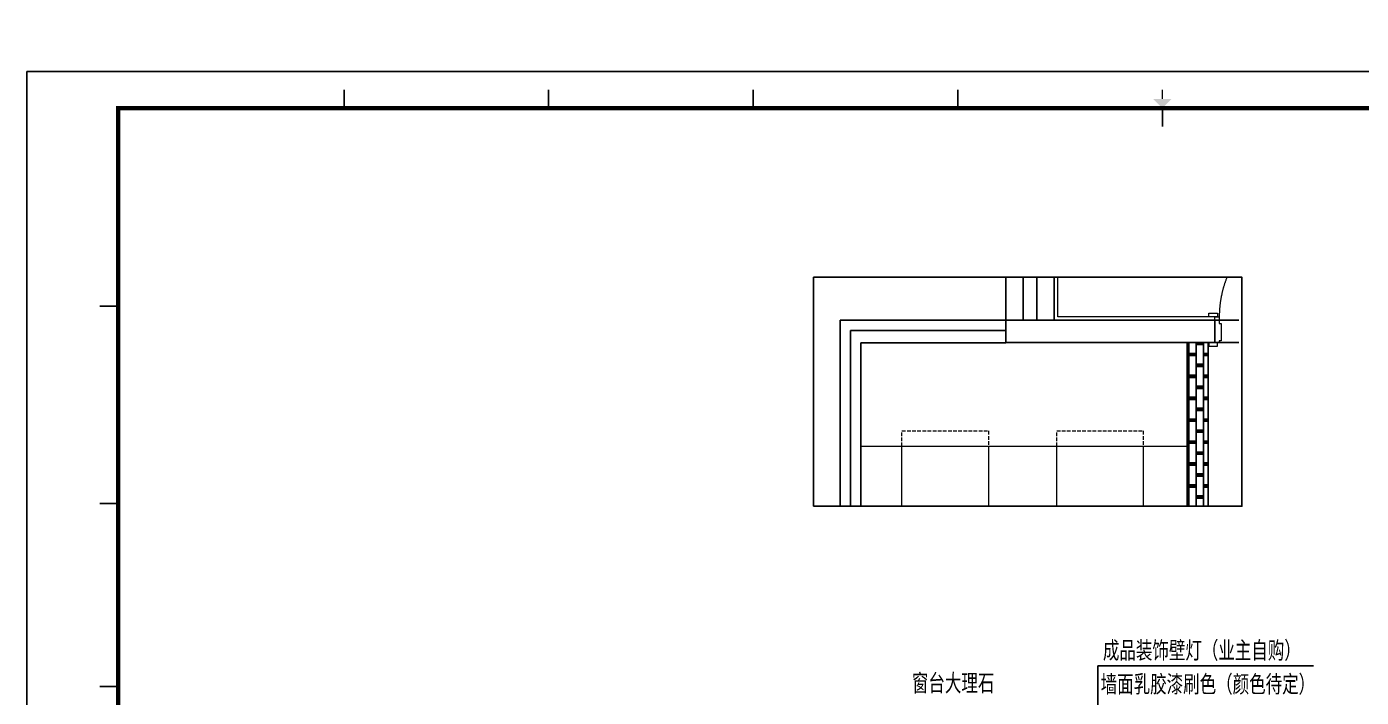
# Model space of a CAD drawing. Header units: millimetres. Extents: x 104198 to 1296755, y -81101 to 81453.
# Drawn here: x 657694 to 665418, y -23382 to -19498 of the extents above; entities that cross this region are included whole.
import ezdxf
from ezdxf.xclip import XClip

# ---------------------------------------------------------------- set-up
doc = ezdxf.new("R2010")
doc.units = ezdxf.units.MM
doc.header["$XCLIPFRAME"] = 0
doc.linetypes.add('DASH', pattern=[8.89, 6.35, -2.54])
for name, color, linetype in [('0家具', 51, 'Continuous'), ('11-PL-原始门窗', 1, 'Continuous'), ('30-PL-平面文字说明', 1, 'Continuous'), ('P-新砌墙体填充', 8, 'Continuous'), ('图纸图框', 165, 'Continuous'), ('墙体', 7, 'Continuous'), ('天棚图层', 51, 'Continuous'), ('窗户', 1, 'Continuous')]:
    doc.layers.add(name, color=color, linetype=linetype)
for name, color, linetype, lineweight in [('1-活动家具', 51, 'Continuous', 20), ('1-门套', 3, 'Continuous', 13), ('P★01 活动家具', 51, 'Continuous', 0), ('P★04 平面门扇', 60, 'Continuous', 0), ('P★07 平面完成面', 200, 'Continuous', 0)]:
    doc.layers.add(name, color=color, linetype=linetype, lineweight=lineweight)
doc.styles.add('黑体', font='simhei.ttf', dxfattribs={"width": 0.7})
doc.dimstyles.new('立面标注', dxfattribs={"dimtxt": 100, "dimasz": 35, "dimexe": 20, "dimexo": 100, "dimtad": 1, "dimdec": 0, "dimtxsty": '黑体', "dimblk": 'ARCHTICK', "dimcen": 80, "dimdle": 20, "dimclrd": 251, "dimclre": 251, "dimclrt": 256, "dimadec": 0, "dimazin": 0, "dimtfac": 1, "dimtdec": 0, "dimtix": 1, "dimtmove": 2, "dimatfit": 3, "dimldrblk": 'DOT', "dimfxl": 200, "dimfxlon": 1, "dimarcsym": 0})

# ---------------------------------------------------------------- blocks, each defined once
blk = doc.blocks.new('kjghhgdgfhdhgfh')
at = {"layer": '图纸图框', "color": 165}
for p, q in [((1018.449156181656, -523.6475845220857), (1018.449156181656, -226.6510432860898)), ((1018.449156310431, -523.6475894229297), (1018.449156310431, -226.651048186936)), ((1018.449156310431, -523.6475894229297), (1018.449156310431, -226.651048186936)), ((1018.449156181656, -523.6475897729335), (1018.449156181656, -226.6510485369378)), ((1018.449156310431, -523.6475904731685), (1018.449156310431, -226.6510492370591)), ((1018.449156310431, -523.6475904731685), (1018.449156310431, -226.6510492370591)), ((1018.449156439315, -523.6475901230529), (1018.449156439315, -226.6510488870572)), ((1018.449156439315, -523.6475901230529), (1018.449156439315, -226.6510488870572)), ((1018.449156310431, -523.6475904731685), (1018.449156310431, -226.6510492370591)), ((1018.449156181656, -523.6475908231721), (1018.449156181656, -226.6510495871781)), ((1018.449156697091, -226.6510464365761), (1438.44652398302, -226.6510464365761)), ((1018.44915656821, -226.6510467866938), (1438.446523854134, -226.6510467866938)), ((1018.449156697091, -226.6510478368186), (1438.44652398302, -226.6510478368186)), ((1018.449156697091, -226.6510478368186), (1438.44652398302, -226.6510478368186)), ((1018.44915656821, -226.651048186936), (1438.446523854134, -226.651048186936)), ((1018.44915656821, -226.6510485369378), (1438.44652398302, -226.651048186936)), ((1018.44915656821, -523.6475897729335), (1018.44915656821, -226.6510485369378)), ((1018.44915656821, -226.6510495871781), (1438.446523854134, -226.6510495871781)), ((1079.169425446627, -230.165361629017), (1079.169425446627, -233.6664052710039)), ((1118.311093363573, -230.165361629017), (1118.311093363573, -233.6664052710039)), ((1157.452761280522, -230.165361629017), (1157.452761280522, -233.6664052710039)), ((1196.594429197475, -230.165361629017), (1196.594429197475, -233.6664052710039)), ((1235.736097114308, -233.6664052710039), (1235.736097114308, -237.1674489129871)), ((1032.4533312648, -271.5591774027304), (1035.954374906786, -271.5591774027304)), ((1032.4533312648, -309.386869379896), (1035.954374906786, -309.386869379896)), ((1032.4533312648, -344.3973057993901), (1035.954374906786, -344.3973057993901))]:
    blk.add_line(p, q, dxfattribs=at)
at = {"layer": '图纸图框', "color": 165, "const_width": 0.2100626185166894}
blk.add_lwpolyline([(1235.736097114308, -231.915883450067), (1235.736097114308, -230.165361629017)], dxfattribs=at)
at = {"layer": '图纸图框', "color": 165, "const_width": 0.840250474066758}
blk.add_lwpolyline([(1431.444436699053, -233.6664052710039), (1035.954374906786, -233.6664052710039), (1035.954374906786, -516.6322323388636), (1431.444436699053, -516.6322323388636)], close=True, dxfattribs=at)
at = {"layer": '图纸图框', "color": 165}
blk.add_solid([(1233.98557529337, -231.915883450067), (1237.486618935353, -231.915883450067), (1235.736097114308, -233.6664052710039)], dxfattribs=at)
blk = doc.blocks.new('A$C562B1669')
at = {"layer": '1-活动家具', "color": 51}
blk.add_lwpolyline([(419.7959864118602, 450.0960638703546), (99.72752256807873, 450.0960638703546, 0.4444444444409896), (99.72752256924288, -0.0002134089590982), (419.7959864118602, -0.0002134089590982)], format="xyb", dxfattribs=at)
at = {"layer": '1-活动家具', "color": 8, "linetype": 'DASH', "ltscale": 3}
blk.add_lwpolyline([(419.7959864118602, -0.0002134089590982), (499.8131023726891, -0.0002134089590982), (499.8131023726891, 450.0960638703546), (419.7959864118602, 450.0960638703546)], dxfattribs=at)
blk = doc.blocks.new('fhdghrthe')
at = {"layer": 'P-新砌墙体填充', "lineweight": -3}
h = blk.add_hatch(dxfattribs=at)
h.set_pattern_fill('BRSTONE', color=256, scale=5, angle=-1.272221872585407e-14, style=0)
h.set_pattern_definition([(0, (571515.8707612678, 12930.09284391639), (9.305889392408061e-15, 41.91), []), (89.99999999999999, (571630.1707612679, 12930.09284391639), (-63.49999999999999, 41.91000000000001), [41.91, -41.91]), (89.99999999999999, (571617.4707612678, 12930.09284391639), (-63.49999999999999, 41.91000000000001), [41.91, -41.91]), (0, (571630.1707612679, 12937.07784391639), (63.50000000000001, 41.90999999999998), [-114.3, 12.7]), (0, (571630.1707612679, 12944.06284391639), (63.50000000000001, 41.90999999999998), [-114.3, 12.7]), (0, (571630.1707612679, 12951.04784391639), (63.50000000000001, 41.90999999999998), [-114.3, 12.7]), (0, (571630.1707612679, 12958.03284391639), (63.50000000000001, 41.90999999999998), [-114.3, 12.7]), (0, (571630.1707612679, 12965.01784391639), (63.50000000000001, 41.90999999999998), [-114.3, 12.7])])
h.paths.add_polyline_path([(572785.8707612681, 13170.09284391641), (572750.870761268, 13170.09284391641), (572745.870761268, 13170.09284391639), (572745.870761268, 13230.09284391639), (572625.870761268, 13230.09284391639), (572625.870761268, 13195.09284391639), (572625.870761268, 13050.09284391639), (571515.8707612678, 13050.09284391639), (571515.8707612678, 12930.09284391639), (572785.870761268, 12930.09284391639)])
at = {"color": 8, "linetype": 'ByBlock', "ltscale": 2}
for p, q in [((571385.8707612673, 13770.09284391639), (571385.8707612678, 13090.09284391639)), ((571515.870761268, 13770.09284391639), (571515.870761268, 13090.09284391639))]:
    blk.add_line(p, q, dxfattribs=at)
at = {"color": 5}
for p, q in [((571515.8707612678, 13050.09284391639), (572625.870761268, 13050.09284391639)), ((572785.870761268, 12930.09284391639), (571515.8707612678, 12930.09284391639))]:
    blk.add_line(p, q, dxfattribs=at)
at = {"layer": '1-门套'}
for points in [[(571365.8648883182, 13105.09284391639), (571365.8648883182, 13055.09284391639), (571345.8648883182, 13055.09284391639), (571345.8648883182, 13105.09284391639)], [(571515.8707612678, 13105.09284391639), (571515.8707612678, 13055.09284391639), (571535.8707612678, 13055.09284391639), (571535.8707612678, 13105.09284391639)]]:
    blk.add_lwpolyline(points, close=True, dxfattribs=at)
blk.add_lwpolyline([(571505.8707612688, 13115.09284391639), (571515.8707612678, 13115.09284391639), (571515.8707612678, 13090.09284391639), (571365.8648883182, 13090.09284391639), (571365.8648883182, 13115.09284391639), (571405.8707612669, 13115.09284391639), (571405.8707612669, 13125.09284391732), (571505.8707612688, 13125.09284391639), (571505.8707612688, 13115.09284391639)], dxfattribs=at)
at = {"layer": '11-PL-原始门窗', "color": 251}
for p, q in [((570736.0014296011, 12060.09284391639), (571386.0014296011, 12060.09284391639)), ((570736.0014296011, 11980.09284391639), (571386.0014296011, 11980.09284391639)), ((571446.0014296011, 11880.09284391639), (571446.0014296011, 10980.09284391639)), ((573476.0014296011, 10980.09284391639), (571446.0014296011, 10980.09284391639))]:
    blk.add_line(p, q, dxfattribs=at)
at = {"layer": '30-PL-平面文字说明'}
for p, q in [((571386.0014296011, 11880.09284391639), (571386.0014296011, 10920.09284391639)), ((571516.0014296011, 11880.09284391639), (571516.0014296011, 11040.09284391639)), ((573476.0014296011, 11040.09284391639), (571516.0014296011, 11040.09284391639)), ((573476.0014296011, 10920.09284391639), (571386.0014296011, 10920.09284391639))]:
    blk.add_line(p, q, dxfattribs=at)
at = {"layer": 'P★01 活动家具'}
blk.add_lwpolyline([(572115.8707612678, 12930.09284391639), (571516.0014296011, 12930.09284391639), (571516.0014296011, 11040.09284391639), (572115.8707612678, 11040.09284391639)], close=True, dxfattribs=at)
at = {"layer": 'P★04 平面门扇', "color": 250}
blk.add_arc((571365.5428892869, 13725.09284391546), 610.0000849853453, 178.1211133837203, 270.0302445634659, dxfattribs=at)
at = {"layer": 'P★07 平面完成面'}
blk.add_lwpolyline([(571365.8648883182, 13090.09284391639), (571365.9984930186, 12180.09284391639), (570236.0014296011, 12180.09284391639), (570236.0014296011, 12390.09284391639), (569686.0014296011, 12390.09284391639), (569686.0014296011, 13810.09284391639), (571365.8707612678, 13810.09284391639), (571365.8707612678, 13770.09284391639)], dxfattribs=at)
at = {"layer": '墙体', "color": 7}
for p, q in [((571515.8707612678, 13090.09284391639), (571385.8707612678, 13090.09284391639)), ((571385.8707612678, 11880.09284391639), (571385.8707612678, 13090.09284391639)), ((571515.8707612678, 11880.09284391639), (571515.8707612678, 13090.09284391639)), ((571516.0014296011, 11880.09284391639), (571386.0014296011, 11880.09284391639))]:
    blk.add_line(p, q, dxfattribs=at)
at = {"layer": '窗户', "color": 1}
for p, q in [((570736.0014296011, 12160.09284391639), (571386.0014296011, 12160.09284391639)), ((570736.0014296011, 11880.09284391639), (571386.0014296011, 11880.09284391639))]:
    blk.add_line(p, q, dxfattribs=at)
at = {"layer": 'P★01 活动家具', "xscale": -1.111111111124046, "yscale": 1.111111111124046, "zscale": 1.11111111111111}
for p in [(572582.3107461755, 12174.28823976266), (572582.3107461755, 11278.51733917581)]:
    blk.add_blockref('A$C562B1669', p, dxfattribs=at)
blk = doc.blocks.new('_ArchTick')
at = {"color": 2, "linetype": 'ByBlock', "const_width": 0.4}
blk.add_lwpolyline([(-0.5, -0.5), (0.5, 0.5)], dxfattribs=at)
blk = doc.blocks.new('_Dot')
at = {"color": 2, "linetype": 'ByBlock', "lineweight": -2}
blk.add_line((-0.5, 0), (-1, 0), dxfattribs=at)
at = {"color": 2, "linetype": 'ByBlock', "const_width": 0.5}
blk.add_lwpolyline([(-0.25, 0, 1), (0.25, 0, 1)], format="xyb", close=True, dxfattribs=at)

msp = doc.modelspace()

# ---------------------------------------------------------------- block references
ref = msp.add_blockref('kjghhgdgfhdhgfh', (626885.9237010852, -12901.25922110064), dxfattribs=dict(xscale=30.25, yscale=30.25, zscale=30.25))
XClip(ref).set_block_clipping_path([(1018.4491561816565, -523.6475911731757), (1465.834744255318, -226.65104223585132)])

# ---------------------------------------------------------------- texts
at = {"layer": '天棚图层', "char_height": 100, "attachment_point": 9, "style": '黑体'}
for s, insert in [('成品装饰壁灯（业主自购）', (665068.5264069596, -23172.29193838222)), ('窗台大理石', (663294.9095740715, -23359.84762116615)), ('墙面乳胶漆刷色（颜色待定）', (665151.3234367818, -23368.01363139024))]:
    msp.add_mtext(s, dxfattribs=dict(at, insert=insert))

# ---------------------------------------------------------------- leaders
at = {"layer": '0家具', "color": 51}
msp.add_leader([(663894.1805687172, -25049.75435985929), (663894.4084004991, -23200.14854746994), (665140.8431458636, -23200.14854746995)], dimstyle='立面标注', dxfattribs=at)

# ---------------------------------------------------------------- next in the draw order: block references
at = {"color": 1}
ref = msp.add_blockref('fhdghrthe', (651481.3553317318, 550187.8906681282), dxfattribs=dict(at, rotation=270))
XClip(ref).set_block_clipping_path([(571136.9071551458, 10766.6682173491), (572463.4503469033, 13228.719603112528)])

# ---------------------------------------------------------------- next in the draw order: linework, layer by layer
at = {"color": 2}
msp.add_lwpolyline([(662248.0235490808, -22275.55967877514), (662248.0235490808, -20949.01648701762), (664727.8404224659, -20949.01648701762), (664727.8404224659, -22275.55967877514)], close=True, dxfattribs=at)

doc.saveas('drawing.dxf')
